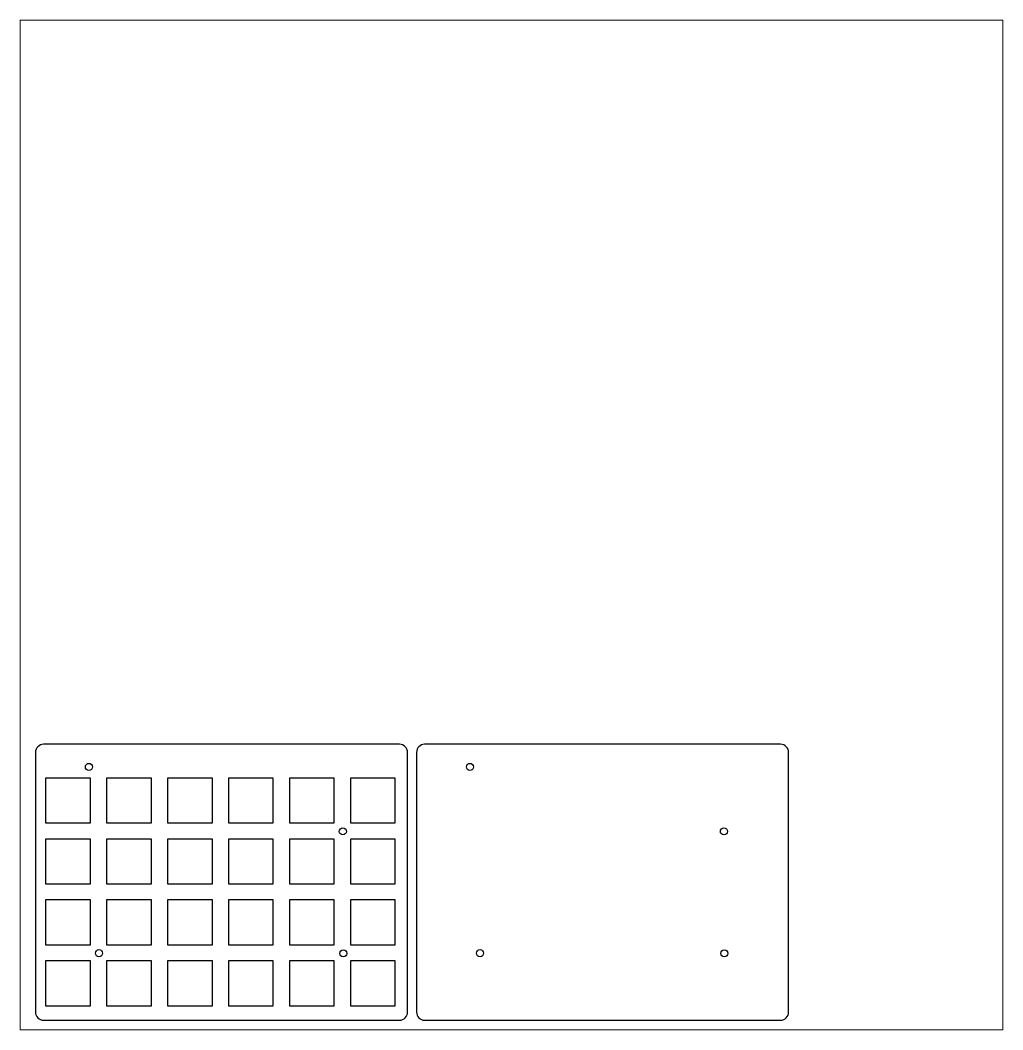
# Paper-space layout 'シート 1' of a CAD drawing. Extents: x 2.42 to 8.04, y 0.7 to 6.47.
# The model-space entities are those that its viewports show. They can reach past a viewport. Long polylines and large blocks are cut down to what shows.
import ezdxf

# ---------------------------------------------------------------- set-up
doc = ezdxf.new("R2010")
doc.units = 0
doc.header["$MEASUREMENT"] = 0

msp = doc.modelspace()

# ---------------------------------------------------------------- linework, layer by layer
at = {"linetype": 'ByBlock'}
for points in [[(0.25, 0), (11.379, 0, 0.414214), (11.629, 0.25), (11.629, 8.369, 0.414214), (11.379, 8.619), (0.25, 8.619, 0.414214), (0, 8.369), (0, 0.25, 0.414214)], [(12.158, 0), (23.286, 0, 0.414214), (23.536, 0.25), (23.536, 8.369, 0.414214), (23.286, 8.619), (12.158, 8.619, 0.414214), (11.908, 8.369), (11.908, 0.25, 0.414214)]]:
    msp.add_lwpolyline(points, format="xyb", close=True, dxfattribs=at)
for points in [[(0.318, 7.566), (0.318, 6.166), (1.718, 6.166), (1.718, 7.566)], [(2.223, 7.566), (2.223, 6.166), (3.623, 6.166), (3.623, 7.566)], [(4.128, 7.566), (4.128, 6.166), (5.528, 6.166), (5.528, 7.566)], [(6.033, 7.566), (6.033, 6.166), (7.433, 6.166), (7.433, 7.566)], [(7.938, 7.566), (7.938, 6.166), (9.338, 6.166), (9.338, 7.566)], [(9.843, 7.566), (9.843, 6.166), (11.243, 6.166), (11.243, 7.566)], [(0.318, 5.661), (0.318, 4.261), (1.718, 4.261), (1.718, 5.661)], [(2.223, 5.661), (2.223, 4.261), (3.623, 4.261), (3.623, 5.661)], [(4.128, 5.661), (4.128, 4.261), (5.528, 4.261), (5.528, 5.661)], [(6.033, 5.661), (6.033, 4.261), (7.433, 4.261), (7.433, 5.661)], [(7.938, 5.661), (7.938, 4.261), (9.338, 4.261), (9.338, 5.661)], [(9.843, 5.661), (9.843, 4.261), (11.243, 4.261), (11.243, 5.661)], [(0.318, 3.756), (0.318, 2.356), (1.718, 2.356), (1.718, 3.756)], [(2.223, 3.756), (2.223, 2.356), (3.623, 2.356), (3.623, 3.756)], [(4.128, 3.756), (4.128, 2.356), (5.528, 2.356), (5.528, 3.756)], [(6.033, 3.756), (6.033, 2.356), (7.433, 2.356), (7.433, 3.756)], [(7.938, 3.756), (7.938, 2.356), (9.338, 2.356), (9.338, 3.756)], [(9.843, 3.756), (9.843, 2.356), (11.243, 2.356), (11.243, 3.756)], [(0.318, 1.851), (0.318, 0.451), (1.718, 0.451), (1.718, 1.851)], [(2.223, 1.851), (2.223, 0.451), (3.623, 0.451), (3.623, 1.851)], [(4.128, 1.851), (4.128, 0.451), (5.528, 0.451), (5.528, 1.851)], [(6.033, 1.851), (6.033, 0.451), (7.433, 0.451), (7.433, 1.851)], [(7.938, 1.851), (7.938, 0.451), (9.338, 0.451), (9.338, 1.851)], [(9.843, 1.851), (9.843, 0.451), (11.243, 0.451), (11.243, 1.851)]]:
    msp.add_lwpolyline(points, close=True, dxfattribs=at)
at = {"color": 7, "linetype": 'ByBlock'}
msp.add_lwpolyline([(23.544, -8.669), (23.544, -0.551, 0.414214), (23.294, -0.301), (15.542, -0.301, 0.414214), (15.292, -0.551), (15.292, -1.04, -0.414214), (15.192, -1.14), (14.472, -1.14, -0.414214), (14.372, -1.04), (14.372, -0.551, 0.414214), (14.122, -0.301), (12.165, -0.301, 0.414214), (11.915, -0.551), (11.915, -8.669, 0.414214), (12.165, -8.919), (23.294, -8.919, 0.414214)], format="xyb", close=True, dxfattribs=at)
at = {"linetype": 'ByBlock'}
for centre in [(1.67, 7.914), (13.577, 7.914), (9.605, 5.899), (21.512, 5.899), (1.985, 2.094), (9.62, 2.089), (13.892, 2.094), (21.527, 2.089)]:
    msp.add_circle(centre, 0.11, dxfattribs=at)

psp = doc.layouts.new('シート 1')

# ---------------------------------------------------------------- viewports
at = {"layer": '0'}
psp.add_viewport(center=(5.2272, 3.5862), size=(5.6194, 5.77245), view_center_point=(14.8757, 15.4712), view_height=31.54233, dxfattribs=at)

doc.saveas('drawing.dxf')
